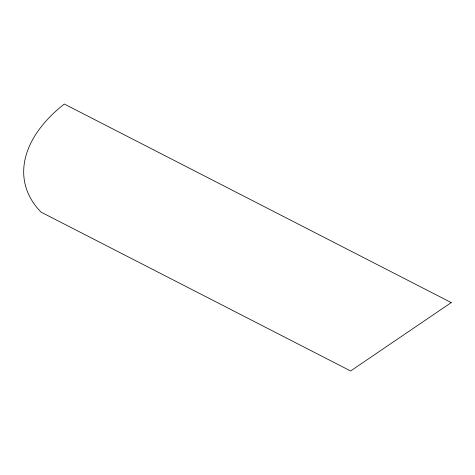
<?xml version="1.0" encoding="UTF-8"?>
<svg xmlns="http://www.w3.org/2000/svg" width="475" height="475" viewBox="0 0 475 475"><rect width="100%" height="100%" fill="white"/><g stroke="black" fill="none" stroke-linecap="round" stroke-linejoin="round"><path stroke-width="0.71" d="M451.25 302.581L350.621 370.969L41.058 212.129A158.341 91.722 -11.3 0 1 64.297 104.031L451.25 302.581"/></g></svg>
